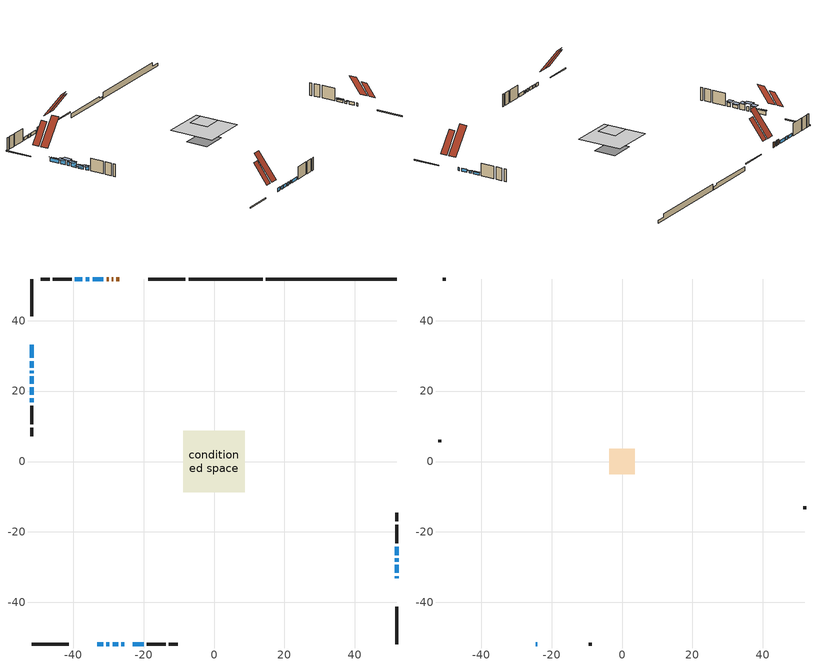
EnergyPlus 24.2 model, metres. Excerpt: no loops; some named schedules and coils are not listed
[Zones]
conditioned space
 floor adiabatic (AdiabaticFloorConstruction): -8.7,-8.7 -8.7,8.7 8.7,8.7 8.7,-8.7 z3.66
 floor foundation (Slab1 construction): -4.96,-4.31 -4.96,4.31 4.96,4.31 4.96,-4.31 z-1.14
 floor foundation (Slab1 construction 1): -3.48,-3.48 -3.48,3.48 3.48,3.48 3.48,-3.48 z-1.14
 wall outside (RimJoist1 construction): -8.1,51.82 -18.63,51.82 / -51.82,-51.82 -41.3,-51.82 / -51.82,51.82 -51.82,41.3 / 51.82,-51.82 51.82,-41.3 z1.22:1.52
 wall outside (AdiabaticWallConstruction 1): -26.84,51.82 -27.72,51.82 / -28.65,51.82 -29.01,51.82 / -29.94,51.82 -30.52,51.82 z1.22:3.25
 wall outside (AdiabaticWallConstruction): -51.82,33.08 -51.82,29.43 / -51.82,18.02 -51.82,16.8 z1.22:2.74; -33.08,-51.82 -31.5,-51.82 / -30.57,-51.82 -29.73,-51.82 / 51.82,-33.08 51.82,-32.56 / 51.82,-31.63 51.82,-29.37 / -28.8,-51.82 -27.21,-51.82 / -26.29,-51.82 -25.45,-51.82 / -31.44,51.82 -34.49,51.82 / -23.08,-51.82 -19.99,-51.82 / -35.42,51.82 -36.44,51.82 / -37.37,51.82 -39.5,51.82 z1.22:2.44; -51.82,28.5 -51.82,26.67 z1.22:3.25; -51.82,25.74 -51.82,25.08 z1.22:2.9; -51.82,24.15 -51.82,22.01 z1.22:3.42; -51.82,21.09 -51.82,18.95 z1.22:2.55; 51.82,-28.44 51.82,-27.53 z1.22:1.98; 51.82,-26.6 51.82,-24.16 z1.22:2.14
 wall outside (Wall1 construction): -40.43,51.82 -45.73,51.82 / -19.07,-51.82 -13.77,-51.82 / -51.82,15.88 -51.82,10.58 / 51.82,-23.23 51.82,-17.93 z1.22:6.1
 wall outside (Wall2 construction): -46.66,51.82 -49.18,51.82 / -12.84,-51.82 -10.32,-51.82 / -51.82,9.65 -51.82,7.13 / 51.82,-17 51.82,-14.49 z1.22:6.1
 wall foundation (FoundationWall1 construction): 14.74,51.82,-1.14 14.74,51.82,1.22 48.12,51.82,1.22 48.12,51.82,-0.11 51.82,51.82,-0.11 51.82,51.82,-1.14
 wall foundation (FoundationWall2 construction): -7.17,51.82,-1.14 -7.17,51.82,0.54 11.71,51.82,0.54 11.71,51.82,-0.05 13.81,51.82,-0.05 13.81,51.82,-1.14
 window (WindowConstruction): -51.82,33.08 -51.82,29.43 z1.22:2.74
 window (WindowConstruction 5): -33.08,-51.82 -31.5,-51.82 z1.22:2.44
 window (WindowConstruction 6): -30.57,-51.82 -29.73,-51.82 z1.22:2.44
 window (WindowConstruction 7): 51.82,-33.08 51.82,-32.56 z1.22:2.44
 window (WindowConstruction 8): -51.82,28.5 -51.82,26.67 z1.22:3.25
 window (WindowConstruction 15): -51.82,25.74 -51.82,25.08 z1.22:2.9
 window (WindowConstruction 9): 51.82,-31.63 51.82,-29.37 z1.22:2.44
 window (WindowConstruction 10): -28.8,-51.82 -27.21,-51.82 z1.22:2.44
 window (WindowConstruction 11): -26.29,-51.82 -25.45,-51.82 z1.22:2.44
 window (WindowConstruction 12): -51.82,24.15 -51.82,22.02 z1.22:3.42
 window (WindowConstruction 13): -51.82,21.09 -51.82,18.95 z1.22:2.55
 window (WindowConstruction 14): -31.44,51.82 -34.49,51.82 z1.22:2.44
 window (WindowConstruction 16): -23.08,-51.82 -20,-51.82 z1.22:2.44
 window (WindowConstruction 17): -35.42,51.82 -36.44,51.82 z1.22:2.44
 window (WindowConstruction 1): -51.82,18.02 -51.82,16.8 z1.22:2.74
 window (WindowConstruction 2): 51.82,-28.44 51.82,-27.53 z1.22:1.98
 window (WindowConstruction 3): 51.82,-26.6 51.82,-24.16 z1.22:2.13
 window (WindowConstruction 4): -37.37,51.82 -39.5,51.82 z1.22:2.44
 door (Door): -26.84,51.82 -27.72,51.82 z1.22:3.25
 door (Door 1): -28.65,51.82 -29.01,51.82 z1.22:3.25
 door (Door 2): -29.94,51.82 -30.51,51.82 z1.22:3.25
 ceiling adiabatic (AdiabaticFloorConstruction): 8.7,-8.7 8.7,8.7 -8.7,8.7 -8.7,-8.7 z3.66
 roof outside (Roof2 construction): -25.91,51.82,6.1 -25.91,44.48,15.9 -22.85,44.48,15.9 -22.85,51.82,6.1; -34.01,-51.82,6.1 -34.01,-44.48,15.9 -37.07,-44.48,15.9 -37.07,-51.82,6.1; -51.82,34.01,6.1 -44.48,34.01,15.9 -44.48,37.07,15.9 -51.82,37.07,6.1; 51.82,-34.01,6.1 44.48,-34.01,15.9 44.48,-37.07,15.9 51.82,-37.07,6.1
attic - vented
 floor to conditioned space (Floor1 construction Reversed): -3.66,-3.66 -3.66,3.66 3.66,3.66 3.66,-3.66 z6.1
 wall outside (AdiabaticWallConstruction): -24.52,-51.82 -24.01,-51.82 z1.22:2.44
 wall outside (Wall3 construction): -50.1,51.82 -50.9,51.82 / -9.39,-51.82 -8.6,-51.82 / -51.82,6.2 -51.82,5.41 / 51.82,-13.56 51.82,-12.77 z1.22:6.1
 window (WindowConstruction 18): -24.52,-51.82 -24.01,-51.82 z1.22:2.44
 roof outside (Roof1 construction): -21.92,51.82,6.1 -21.92,46.15,13.66 -19.56,46.15,13.66 -19.56,51.82,6.1; -38,-51.82,6.1 -38,-46.15,13.66 -40.37,-46.15,13.66 -40.37,-51.82,6.1; -51.82,38,6.1 -46.15,38,13.66 -46.15,40.37,13.66 -51.82,40.37,6.1; 51.82,-38,6.1 46.15,-38,13.66 46.15,-40.37,13.66 51.82,-40.37,6.1
shading: -51.82,29.13 -51.82,33.38 -52.12,33.38 -52.12,29.13 z3.04; -51.82,26.37 -51.82,28.8 -53.65,28.8 -53.65,26.37 z3.55; -51.82,23.86 -51.82,26.96 -53.65,26.96 -53.65,23.86 z4.12; -51.82,21.87 -51.82,24.3 -53.65,24.3 -53.65,21.87 z3.57; -51.82,18.8 -51.82,21.24 -53.65,21.24 -53.65,18.8 z2.7; -51.82,16.51 -51.82,18.32 -53.65,18.32 -53.65,16.51 z3.04; 51.82,-27.23 51.82,-28.74 52.12,-28.74 52.12,-27.23 z2.28; 51.82,-23.86 51.82,-26.9 52.12,-26.9 52.12,-23.86 z2.43
[Building]
Building 1: Terrain=Suburbs
[Site:Location]
Montreal Mirabel Intl AP_QC: Latitude {deg}=45.68; Longitude {deg}=-74.03; Time Zone {hr}=-5; Elevation {m}=82; Keep Site Location Information=Yes
[Site:GroundTemperature:Shallow]
0.642858, -1.75623, -1.94836, -0.80987, 3.76054, 8.30966, 12.2535, 14.7518, 14.9641, 12.9321, 9.08883, 4.67926
[Site:WaterMainsTemperature]
Calculation Method=Schedule; Temperature Schedule=mains temperature schedule
[Material] Roughness=Rough; Thermal Absorptance=0.9
Name | Thickness {m} | Conductivity {W/m-K} | Density {kg/m3} | Specific Heat {J/kg-K} | Solar Absorptance | Visible Absorptance
asphalt or fiberglass shingles | 0.00635 | 0.162714 | 1121.4 | 1465.45 | 0.84 | 0.84
ceiling loosefill ins | 0.169333 | 0.0480833 | 16.02 | 1046.75 | 0.7 | 0.7
ceiling stud and cavity | 0.1397 | 0.160927 | 65.682 | 1177.47 | 0.7 | 0.7
concrete 4.0 in. | 0.1016 | 1.803125 | 2242.8 | 837.4 | 0.7 | 0.7
concrete 8.0 in. | 0.2032 | 1.803125 | 2242.8 | 837.4 | 0.7 | 0.7
door material | 0.04445 | 0.053851 | 512.64 | 1214.23 | 0.7 | 0.7
exterior vertical ins; exterior vertical ins 1 | 0.0636756 | 0.029427 | 32.04 | 1214.23 | 0.7 | 0.7
floor covering | 0.0127 | 0.0433444 | 54.468 | 1339.84 | 0.6 | 0.6
floor rigid ins; wall rigid ins 1 | 0.512978 | 0.029427 | 32.04 | 1214.23 | 0.7 | 0.7
floor stud and cavity | 0.1397 | 1.75129 | 37.0049 | 1207.88 | 0.7 | 0.7
furniture material conditioned space 1 | 0.1524 | 0.115458 | 640.8 | 1214.23 | 0.6 | 0.6
gypsum board | 0.0127 | 0.160291 | 801 | 837.4 | 0.6 | 0.6
gypsum board 1 | 0.0127 | 0.160291 | 801 | 837.4 | 0.7 | 0.7
osb sheathing 0.5 in. | 0.0127 | 0.115458 | 512.64 | 1214.23 | 0.7 | 0.7
osb sheathing 0.75 in. | 0.01905 | 0.115458 | 512.64 | 1214.23 | 0.7 | 0.7
osb sheathing 2.0 in. | 0.0508 | 0.115458 | 512.64 | 1214.23 | 0.7 | 0.7
rim joist rigid ins; wall rigid ins | 0.051816 | 0.029427 | 32.04 | 1214.23 | 0.7 | 0.7
rim joist stud and cavity | 0.0508 | 0.0352871 | 125.044 | 1163.47 | 0.6 | 0.6
roof rigid ins | 0.103632 | 0.029427 | 32.04 | 1214.23 | 0.7 | 0.7
roof stud and cavity | 0.2032 | 0.206385 | 78.34581 | 1123.46 | 0.7 | 0.7
wall stud and cavity | 0.1397 | 0.167736 | 139.0536 | 1170.24 | 0.7 | 0.7
wall stud and cavity 1 | 0.1397 | 0.178291 | 139.0536 | 1170.24 | 0.7 | 0.7
wall stud and cavity 2 | 0.0889 | 6.1454 | 50.32683 | 1063.81 | 0.6 | 0.6
wall stud and cavity 3 | 0.0889 | 0.380278 | 52.3479 | 1209.89 | 0.7 | 0.7
wall stud and cavity 4 | 0.0889 | 0.391764 | 83.0341 | 1211.67 | 0.7 | 0.7
wood siding | 0.0254 | 0.102417 | 544.68 | 1172.36 | 0 | 0
wood siding 1 | 0.00254 | 0.102417 | 544.68 | 1172.36 | 0 | 0
wood siding 2; wood siding 3; wood siding 4 | 0.0254 | 0.102417 | 544.68 | 1172.36 | 0.7 | 0.7
[WindowMaterial:SimpleGlazingSystem]
Name | U-Factor {W/m2-K} | Solar Heat Gain Coefficient
WindowMaterial | 3.1916 | 0.62
WindowMaterial 1 | 3.30232 | 0.54
WindowMaterial 10 | 3.03319 | 0.61
WindowMaterial 11 | 3.080315 | 0.64
WindowMaterial 12 | 3.18876 | 0.62
WindowMaterial 13 | 3.032052 | 0.47
WindowMaterial 14 | 3.03035 | 0.48
WindowMaterial 2 | 3.24668 | 0.58
WindowMaterial 3 | 3.22681 | 0.59
WindowMaterial 4 | 3.2552 | 0.57
WindowMaterial 5 | 3.15924 | 0.54
WindowMaterial 6 | 3.09792 | 0.59
WindowMaterial 7 | 3.19047 | 0.62
WindowMaterial 8 | 3.04227 | 0.71
WindowMaterial 9 | 3.06101 | 0.69
[Construction]
AdiabaticFloorConstruction: floor stud and cavity, floor rigid ins, osb sheathing 0.75 in., floor covering
AdiabaticWallConstruction: wood siding 3, wall rigid ins 1, wall stud and cavity 3, gypsum board
AdiabaticWallConstruction 1: wood siding 4, wall rigid ins 1, wall stud and cavity 3, gypsum board
Door; Door 1; Door 2: door material
Floor1 construction Reversed: gypsum board, ceiling stud and cavity, ceiling loosefill ins
FoundationWall1 construction; FoundationWall2 construction: concrete 8.0 in., gypsum board 1
furniture construction conditioned space 1: furniture material conditioned space 1
PartitionWallConstruction: gypsum board, wall stud and cavity 4, gypsum board
RimJoist1 construction: wood siding 2, rim joist rigid ins, osb sheathing 2.0 in., rim joist stud and cavity
Roof1 construction: asphalt or fiberglass shingles
Roof2 construction: asphalt or fiberglass shingles, roof rigid ins, osb sheathing 0.75 in., roof stud and cavity, gypsum board
Slab1 construction; Slab1 construction 1: concrete 4.0 in.
Wall1 construction: wood siding, wall rigid ins, osb sheathing 0.5 in., wall stud and cavity, gypsum board
Wall2 construction: wood siding, wall rigid ins, osb sheathing 0.5 in., wall stud and cavity 1, gypsum board
Wall3 construction: wood siding 1, wall stud and cavity 2
WindowConstruction; WindowConstruction 1; WindowConstruction 10; WindowConstruction 5: WindowMaterial
WindowConstruction 11; WindowConstruction 6: WindowMaterial 4
WindowConstruction 12: WindowMaterial 8
WindowConstruction 13: WindowMaterial 9
WindowConstruction 14: WindowMaterial 10
WindowConstruction 15: WindowMaterial 11
WindowConstruction 16: WindowMaterial 12
WindowConstruction 17: WindowMaterial 13
WindowConstruction 18: WindowMaterial 14
WindowConstruction 2: WindowMaterial 1
WindowConstruction 3: WindowMaterial 2
WindowConstruction 4: WindowMaterial 3
WindowConstruction 7: WindowMaterial 5
WindowConstruction 8: WindowMaterial 6
WindowConstruction 9: WindowMaterial 7
[Zone] Multiplier=1; Part of Total Floor Area=Yes
Name | Volume {m3}
attic - vented | 52.2929
conditioned space | 1091.4
[Space]
Name | Zone | Volume {m3}
attic - vented 1 | attic - vented | 52.2929
conditioned space 1 | conditioned space | 1091.4
[ZoneInfiltration:EffectiveLeakageArea]
infil attic - vented 1: Zone or Space=attic - vented 1; Schedule=Always On Discrete; Effective Air Leakage Area {cm2}=2472.92; Stack Coefficient=0.000864926; Wind Coefficient=1.98705e-05
[ZoneMixing]
whole house fan mix: Zone or Space=attic - vented; Schedule=Always On Continuous; Design Flow Rate Calculation Method=Flow/Zone; Design Flow Rate {m3/s}=0; Source Zone or Space=conditioned space
[SurfaceProperty:ExposedFoundationPerimeter] Exposed Perimeter Calculation Method=TotalExposedPerimeter
Name | Total Exposed Perimeter {m}
Slab1 | 37.088
Slab1 1 | 20.976
[InternalMass] Zone or ZoneList=conditioned space; Space or SpaceList=conditioned space 1
Name | Construction | Surface Area {m2}
furniture mass conditioned space 1 | furniture construction conditioned space 1 | 174.64
partition wall mass | PartitionWallConstruction | 436.6
[Lights]
interior lighting: Zone or ZoneList or Space or SpaceList=conditioned space 1; Schedule=interior lighting schedule; Design Level Calculation Method=LightingLevel; Lighting Level {W}=343.2; Return Air Fraction=0; Fraction Radiant=0.6; Fraction Visible=0.2; Fraction Replaceable=1
[People]
occupants: Zone or ZoneList or Space or SpaceList=conditioned space 1; Number of People Schedule=occupants schedule; Number of People Calculation Method=People; Number of People=3; Fraction Radiant=0.314171; Sensible Heat Fraction=0.56303; Activity Level Schedule=occupants activity schedule; Carbon Dioxide Generation Rate {m3/s-W}=0; Enable ASHRAE 55 Comfort Warnings=No; Mean Radiant Temperature Calculation Type=EnclosureAveraged
[ElectricEquipment] Zone or ZoneList or Space or SpaceList=conditioned space 1; Design Level Calculation Method=EquipmentLevel
Name | Schedule | Design Level {W} | Fraction Latent | Fraction Radiant | Fraction Lost
clothes dryer | clothes dryer schedule | 140.772 | 0.015 | 0.081 | 0.85
clothes washer | clothes washer schedule | 32.1985 | 0.03 | 0.162 | 0.7
cooking range | cooking range schedule | 215.147 | 0.08 | 0.432 | 0.2
dishwasher | dishwasher schedule | 66.8632 | 0.3 | 0.18 | 0.4
fridge | fridge schedule | 72.9452 | 0 | 0.6 | 0
mech vent house fan | mech vent house fan schedule | 230 | 0 | 0 | 1
mech vent house fan cfis | mech vent house fan cfis schedule | 0 | 0 | 0 | 0
misc plug loads | misc plug loads schedule | 494.7 | 0.045 | 0.513 | 0.1
whole house fan | Always On Discrete | 0 | 0 | 0 | 1
[OtherEquipment] Zone or ZoneList or Space or SpaceList=conditioned space 1; Design Level Calculation Method=EquipmentLevel
Name | Fuel Type | Schedule | Design Level {W} | Fraction Latent | Fraction Radiant | Fraction Lost
clothes dryer 1 | Electricity | clothes dryer schedule | 0 | 0.015 | 0.081 | 0.85
cooking range 1 | Electricity | cooking range schedule | 0 | 0.08 | 0.432 | 0.2
general water use latent | None | general water use schedule | 62.594 | 1 | 0 | 0
general water use sensible | None | general water use schedule | -61.6891 | 0 | 0.6 | 0
mech vent house fan latent load | None | Always On Discrete | 0 | 1 | 0 | 0
mech vent house fan sensible load | None | Always On Discrete | 0 | 0 | 0 | 0
water heater energy adjustment1 | Electricity | Always On Discrete | 0.01 | 0 | 0 | 1
[ZoneInfiltration:DesignFlowRate] Zone or ZoneList or Space or SpaceList=conditioned space 1; Schedule=Always On Discrete; Design Flow Rate Calculation Method=Flow/Zone; Design Flow Rate {m3/s}=0
infil flow; natural vent flow; whole house fan flow
[ZoneControl:Thermostat]
conditioned space Thermostat: Zone or ZoneList=conditioned space; Control Type Schedule=conditioned space Thermostat Schedule; Control 1=conditioned space temperature setpoint; Temperature Difference Between Cutout And Setpoint {deltaC}=0
[ThermostatSetpoint:DualSetpoint]
conditioned space temperature setpoint: Heating Setpoint Temperature Schedule=heating setpoint; Cooling Setpoint Temperature Schedule=cooling setpoint
[AirLoopHVAC:UnitarySystem] Control Type=Load; Controlling Zone or Thermostat Location=conditioned space; Dehumidification Control Type=None; Availability Schedule=Always On Discrete; Fan Placement=BlowThrough; DX Heating Coil Sizing Ratio=1; Use DOAS DX Cooling Coil=No; Minimum Supply Air Temperature {C}=2; Latent Load Control=SensibleOnlyLoadControl; Cooling Supply Air Flow Rate Method=None; Heating Supply Air Flow Rate Method=SupplyAirFlowRate; Heating Supply Air Flow Rate {m3/s}=0.00141584; No Load Supply Air Flow Rate Method=SupplyAirFlowRate; No Load Supply Air Flow Rate {m3/s}=0; No Load Supply Air Flow Rate Control Set To Low Speed=Yes; Maximum Supply Air Temperature {C}=48.8889; Maximum Outdoor Dry-Bulb Temperature for Supplemental Heater Operation {C}=21; Ancillary On-Cycle Electric Power {W}=0; Ancillary Off-Cycle Electric Power {W}=0
Name | Supply Fan | Supply Air Fan Operating Mode Schedule | Heating Coil
unit heater unitary system | unit heater supply fan | unit heater auto fan schedule | unit heater htg coil
unit heater unitary system 1 | unit heater supply fan 1 | unit heater auto fan schedule 1 | unit heater htg coil 1
[Zone equipment]
conditioned space: electric baseboard, unit heater unitary system, unit heater unitary system 1
[Foundation:Kiva] Initial Indoor Air Temperature {C}=21; Wall Depth Below Slab {m}=0.2032; Custom Block X Position 1 {m}=0.2159; Custom Block Z Position 1 {m}=0
Name | Wall Height Above Grade {m} | Custom Block Material Name 1 | Custom Block Depth 1 {m}
Foundation Kiva 1 | 1.21999 | exterior vertical ins | 2.36001
Foundation Kiva 2 | 0.539984 | exterior vertical ins 1 | 1.68
[Foundation:Kiva:Settings]
Soil Conductivity {W/m-K}=0.849921; Soil Density {kg/m3}=1842.3; Soil Specific Heat {J/kg-K}=418.7; Ground Solar Absorptivity=0.9; Ground Thermal Absorptivity=0.9; Ground Surface Roughness {m}=0.03; Far-Field Width {m}=40; Deep-Ground Boundary Condition=ZeroFlux; Deep-Ground Depth {m}=40; Minimum Cell Dimension {m}=0.2; Maximum Cell Growth Coefficient=3; Simulation Timestep=Timestep
[Exterior:Lights]
exterior lighting: Schedule=exterior lighting schedule; Design Level {W}=75.6
[EnergyManagementSystem:Sensor] Output:Variable or Output:Meter Index Key=conditioned space
Name | Output:Variable or Output:Meter
conditioned_space_clg_unmet_s | Zone Cooling Setpoint Not Met Time
conditioned_space_htg_unmet_s | Zone Heating Setpoint Not Met Time
fridge_tin_s; tin_s; tin_s_1 | Zone Mean Air Temperature
tout_s | Zone Outdoor Air Drybulb Temperature
win_s | Zone Air Humidity Ratio
[Schedule:Constant]
Name | Hourly Value
Always On Continuous; mech vent house fan schedule; mech vent house fan cfis schedule; Always On Discrete | 1
occupants activity schedule | 117.228
fridge schedule; unit heater auto fan schedule; unit heater auto fan schedule 1 | 0
[Schedule:Week:Daily]
interior lighting schedule Week Rule - Jan1-Jan27: interior lighting schedule day, interior lighting schedule day, interior lighting schedule day, interior lighting schedule day, interior lighting schedule day, interior lighting schedule day, interior lighting schedule day, interior lighting schedule default day, interior lighting schedule default day, interior lighting schedule default day, interior lighting schedule default day, interior lighting schedule default day
interior lighting schedule Week Rule - Jan28-Feb3: interior lighting schedule day, interior lighting schedule day, interior lighting schedule day, interior lighting schedule day, interior lighting schedule day 1, interior lighting schedule day 1, interior lighting schedule day 1, interior lighting schedule default day, interior lighting schedule default day, interior lighting schedule default day, interior lighting schedule default day, interior lighting schedule default day
interior lighting schedule Week Rule - Feb4-Feb24: interior lighting schedule day 1, interior lighting schedule day 1, interior lighting schedule day 1, interior lighting schedule day 1, interior lighting schedule day 1, interior lighting schedule day 1, interior lighting schedule day 1, interior lighting schedule default day, interior lighting schedule default day, interior lighting schedule default day, interior lighting schedule default day, interior lighting schedule default day
interior lighting schedule Week Rule - Feb25-Mar3: interior lighting schedule day 1, interior lighting schedule day 1, interior lighting schedule day 1, interior lighting schedule day 1, interior lighting schedule day 2, interior lighting schedule day 2, interior lighting schedule day 2, interior lighting schedule default day, interior lighting schedule default day, interior lighting schedule default day, interior lighting schedule default day, interior lighting schedule default day
interior lighting schedule Week Rule - Mar4-Mar31: interior lighting schedule day 2, interior lighting schedule day 2, interior lighting schedule day 2, interior lighting schedule day 2, interior lighting schedule day 2, interior lighting schedule day 2, interior lighting schedule day 2, interior lighting schedule default day, interior lighting schedule default day, interior lighting schedule default day, interior lighting schedule default day, interior lighting schedule default day
interior lighting schedule Week Rule - Apr1-Apr28: interior lighting schedule day 3, interior lighting schedule day 3, interior lighting schedule day 3, interior lighting schedule day 3, interior lighting schedule day 3, interior lighting schedule day 3, interior lighting schedule day 3, interior lighting schedule default day, interior lighting schedule default day, interior lighting schedule default day, interior lighting schedule default day, interior lighting schedule default day
interior lighting schedule Week Rule - Apr29-May5: interior lighting schedule day 3, interior lighting schedule day 3, interior lighting schedule day 4, interior lighting schedule day 4, interior lighting schedule day 4, interior lighting schedule day 4, interior lighting schedule day 4, interior lighting schedule default day, interior lighting schedule default day, interior lighting schedule default day, interior lighting schedule default day, interior lighting schedule default day
interior lighting schedule Week Rule - May6-May26: interior lighting schedule day 4, interior lighting schedule day 4, interior lighting schedule day 4, interior lighting schedule day 4, interior lighting schedule day 4, interior lighting schedule day 4, interior lighting schedule day 4, interior lighting schedule default day, interior lighting schedule default day, interior lighting schedule default day, interior lighting schedule default day, interior lighting schedule default day
interior lighting schedule Week Rule - May27-Jun2: interior lighting schedule day 4, interior lighting schedule day 4, interior lighting schedule day 4, interior lighting schedule day 4, interior lighting schedule day 4, interior lighting schedule day 5, interior lighting schedule day 5, interior lighting schedule default day, interior lighting schedule default day, interior lighting schedule default day, interior lighting schedule default day, interior lighting schedule default day
interior lighting schedule Week Rule - Jun3-Jun30: interior lighting schedule day 5, interior lighting schedule day 5, interior lighting schedule day 5, interior lighting schedule day 5, interior lighting schedule day 5, interior lighting schedule day 5, interior lighting schedule day 5, interior lighting schedule default day, interior lighting schedule default day, interior lighting schedule default day, interior lighting schedule default day, interior lighting schedule default day
interior lighting schedule Week Rule - Jul1-Jul28: interior lighting schedule day 6, interior lighting schedule day 6, interior lighting schedule day 6, interior lighting schedule day 6, interior lighting schedule day 6, interior lighting schedule day 6, interior lighting schedule day 6, interior lighting schedule default day, interior lighting schedule default day, interior lighting schedule default day, interior lighting schedule default day, interior lighting schedule default day
interior lighting schedule Week Rule - Jul29-Aug4: interior lighting schedule day 6, interior lighting schedule day 6, interior lighting schedule day 6, interior lighting schedule day 7, interior lighting schedule day 7, interior lighting schedule day 7, interior lighting schedule day 7, interior lighting schedule default day, interior lighting schedule default day, interior lighting schedule default day, interior lighting schedule default day, interior lighting schedule default day
interior lighting schedule Week Rule - Aug5-Aug25: interior lighting schedule day 7, interior lighting schedule day 7, interior lighting schedule day 7, interior lighting schedule day 7, interior lighting schedule day 7, interior lighting schedule day 7, interior lighting schedule day 7, interior lighting schedule default day, interior lighting schedule default day, interior lighting schedule default day, interior lighting schedule default day, interior lighting schedule default day
interior lighting schedule Week Rule - Aug26-Sep1: interior lighting schedule day 7, interior lighting schedule day 7, interior lighting schedule day 7, interior lighting schedule day 7, interior lighting schedule day 7, interior lighting schedule day 7, interior lighting schedule day 8, interior lighting schedule default day, interior lighting schedule default day, interior lighting schedule default day, interior lighting schedule default day, interior lighting schedule default day
interior lighting schedule Week Rule - Sep2-Sep29: interior lighting schedule day 8, interior lighting schedule day 8, interior lighting schedule day 8, interior lighting schedule day 8, interior lighting schedule day 8, interior lighting schedule day 8, interior lighting schedule day 8, interior lighting schedule default day, interior lighting schedule default day, interior lighting schedule default day, interior lighting schedule default day, interior lighting schedule default day
interior lighting schedule Week Rule - Sep30-Oct6: interior lighting schedule day 8, interior lighting schedule day 9, interior lighting schedule day 9, interior lighting schedule day 9, interior lighting schedule day 9, interior lighting schedule day 9, interior lighting schedule day 9, interior lighting schedule default day, interior lighting schedule default day, interior lighting schedule default day, interior lighting schedule default day, interior lighting schedule default day
interior lighting schedule Week Rule - Oct7-Oct27: interior lighting schedule day 9, interior lighting schedule day 9, interior lighting schedule day 9, interior lighting schedule day 9, interior lighting schedule day 9, interior lighting schedule day 9, interior lighting schedule day 9, interior lighting schedule default day, interior lighting schedule default day, interior lighting schedule default day, interior lighting schedule default day, interior lighting schedule default day
interior lighting schedule Week Rule - Oct28-Nov3: interior lighting schedule day 9, interior lighting schedule day 9, interior lighting schedule day 9, interior lighting schedule day 9, interior lighting schedule day 10, interior lighting schedule day 10, interior lighting schedule day 10, interior lighting schedule default day, interior lighting schedule default day, interior lighting schedule default day, interior lighting schedule default day, interior lighting schedule default day
interior lighting schedule Week Rule - Nov4-Nov24: interior lighting schedule day 10, interior lighting schedule day 10, interior lighting schedule day 10, interior lighting schedule day 10, interior lighting schedule day 10, interior lighting schedule day 10, interior lighting schedule day 10, interior lighting schedule default day, interior lighting schedule default day, interior lighting schedule default day, interior lighting schedule default day, interior lighting schedule default day
interior lighting schedule Week Rule - Nov25-Dec1: interior lighting schedule day 10, interior lighting schedule day 10, interior lighting schedule day 10, interior lighting schedule day 10, interior lighting schedule day 10, interior lighting schedule day 10, interior lighting schedule day 11, interior lighting schedule default day, interior lighting schedule default day, interior lighting schedule default day, interior lighting schedule default day, interior lighting schedule default day
interior lighting schedule Week Rule - Dec2-Dec31: interior lighting schedule day 11, interior lighting schedule day 11, interior lighting schedule day 11, interior lighting schedule day 11, interior lighting schedule day 11, interior lighting schedule day 11, interior lighting schedule day 11, interior lighting schedule default day, interior lighting schedule default day, interior lighting schedule default day, interior lighting schedule default day, interior lighting schedule default day
occupants schedule Week Rule - Jan1-Dec31: occupants schedule day, occupants schedule day, occupants schedule day, occupants schedule day, occupants schedule day, occupants schedule day, occupants schedule day, occupants schedule default day, occupants schedule default day, occupants schedule default day, occupants schedule default day, occupants schedule default day
clothes dryer schedule Week Rule - Jan1-Dec31: clothes dryer schedule day, clothes dryer schedule day, clothes dryer schedule day, clothes dryer schedule day, clothes dryer schedule day, clothes dryer schedule day, clothes dryer schedule day, clothes dryer schedule default day, clothes dryer schedule default day, clothes dryer schedule default day, clothes dryer schedule default day, clothes dryer schedule default day
clothes washer schedule Week Rule - Jan1-Dec31: clothes washer schedule day, clothes washer schedule day, clothes washer schedule day, clothes washer schedule day, clothes washer schedule day, clothes washer schedule day, clothes washer schedule day, clothes washer schedule default day, clothes washer schedule default day, clothes washer schedule default day, clothes washer schedule default day, clothes washer schedule default day
cooking range schedule Week Rule - Jan1-Dec31: cooking range schedule day, cooking range schedule day, cooking range schedule day, cooking range schedule day, cooking range schedule day, cooking range schedule day, cooking range schedule day, cooking range schedule default day, cooking range schedule default day, cooking range schedule default day, cooking range schedule default day, cooking range schedule default day
dishwasher schedule Week Rule - Jan1-Dec31: dishwasher schedule day, dishwasher schedule day, dishwasher schedule day, dishwasher schedule day, dishwasher schedule day, dishwasher schedule day, dishwasher schedule day, dishwasher schedule default day, dishwasher schedule default day, dishwasher schedule default day, dishwasher schedule default day, dishwasher schedule default day
misc plug loads schedule Week Rule - Jan1-Dec31: misc plug loads schedule day, misc plug loads schedule day, misc plug loads schedule day, misc plug loads schedule day, misc plug loads schedule day, misc plug loads schedule day, misc plug loads schedule day, misc plug loads schedule default day, misc plug loads schedule default day, misc plug loads schedule default day, misc plug loads schedule default day, misc plug loads schedule default day
general water use schedule Week Rule - Jan1-Dec31: general water use schedule day, general water use schedule day, general water use schedule day, general water use schedule day, general water use schedule day, general water use schedule day, general water use schedule day, general water use schedule default day, general water use schedule default day, general water use schedule default day, general water use schedule default day, general water use schedule default day
exterior lighting schedule Week Rule - Jan1-Jan27: exterior lighting schedule day, exterior lighting schedule day, exterior lighting schedule day, exterior lighting schedule day, exterior lighting schedule day, exterior lighting schedule day, exterior lighting schedule day, exterior lighting schedule default day, exterior lighting schedule default day, exterior lighting schedule default day, exterior lighting schedule default day, exterior lighting schedule default day
exterior lighting schedule Week Rule - Jan28-Feb3: exterior lighting schedule day, exterior lighting schedule day, exterior lighting schedule day, exterior lighting schedule day, exterior lighting schedule day 1, exterior lighting schedule day 1, exterior lighting schedule day 1, exterior lighting schedule default day, exterior lighting schedule default day, exterior lighting schedule default day, exterior lighting schedule default day, exterior lighting schedule default day
exterior lighting schedule Week Rule - Feb4-Feb24: exterior lighting schedule day 1, exterior lighting schedule day 1, exterior lighting schedule day 1, exterior lighting schedule day 1, exterior lighting schedule day 1, exterior lighting schedule day 1, exterior lighting schedule day 1, exterior lighting schedule default day, exterior lighting schedule default day, exterior lighting schedule default day, exterior lighting schedule default day, exterior lighting schedule default day
exterior lighting schedule Week Rule - Feb25-Mar3: exterior lighting schedule day 1, exterior lighting schedule day 1, exterior lighting schedule day 1, exterior lighting schedule day 1, exterior lighting schedule day 2, exterior lighting schedule day 2, exterior lighting schedule day 2, exterior lighting schedule default day, exterior lighting schedule default day, exterior lighting schedule default day, exterior lighting schedule default day, exterior lighting schedule default day
exterior lighting schedule Week Rule - Mar4-Mar31: exterior lighting schedule day 2, exterior lighting schedule day 2, exterior lighting schedule day 2, exterior lighting schedule day 2, exterior lighting schedule day 2, exterior lighting schedule day 2, exterior lighting schedule day 2, exterior lighting schedule default day, exterior lighting schedule default day, exterior lighting schedule default day, exterior lighting schedule default day, exterior lighting schedule default day
exterior lighting schedule Week Rule - Apr1-Apr28: exterior lighting schedule day 3, exterior lighting schedule day 3, exterior lighting schedule day 3, exterior lighting schedule day 3, exterior lighting schedule day 3, exterior lighting schedule day 3, exterior lighting schedule day 3, exterior lighting schedule default day, exterior lighting schedule default day, exterior lighting schedule default day, exterior lighting schedule default day, exterior lighting schedule default day
exterior lighting schedule Week Rule - Apr29-May5: exterior lighting schedule day 3, exterior lighting schedule day 3, exterior lighting schedule day 4, exterior lighting schedule day 4, exterior lighting schedule day 4, exterior lighting schedule day 4, exterior lighting schedule day 4, exterior lighting schedule default day, exterior lighting schedule default day, exterior lighting schedule default day, exterior lighting schedule default day, exterior lighting schedule default day
exterior lighting schedule Week Rule - May6-May26: exterior lighting schedule day 4, exterior lighting schedule day 4, exterior lighting schedule day 4, exterior lighting schedule day 4, exterior lighting schedule day 4, exterior lighting schedule day 4, exterior lighting schedule day 4, exterior lighting schedule default day, exterior lighting schedule default day, exterior lighting schedule default day, exterior lighting schedule default day, exterior lighting schedule default day
[Schedule:Year]
interior lighting schedule: interior lighting schedule Week Rule - Jan1-Jan27, 1, 1, 1, 27, interior lighting schedule Week Rule - Jan28-Feb3, 1, 28, 2, 3, interior lighting schedule Week Rule - Feb4-Feb24, 2, 4, 2, 24, interior lighting schedule Week Rule - Feb25-Mar3, 2, 25, 3, 3, interior lighting schedule Week Rule - Mar4-Mar31, 3, 4, 3, 31, interior lighting schedule Week Rule - Apr1-Apr28, 4, 1, 4, 28, interior lighting schedule Week Rule - Apr29-May5, 4, 29, 5, 5, interior lighting schedule Week Rule - May6-May26, 5, 6, 5, 26, interior lighting schedule Week Rule - May27-Jun2, 5, 27, 6, 2, interior lighting schedule Week Rule - Jun3-Jun30, 6, 3, 6, 30, interior lighting schedule Week Rule - Jul1-Jul28, 7, 1, 7, 28, interior lighting schedule Week Rule - Jul29-Aug4, 7, 29, 8, 4, interior lighting schedule Week Rule - Aug5-Aug25, 8, 5, 8, 25, interior lighting schedule Week Rule - Aug26-Sep1, 8, 26, 9, 1, interior lighting schedule Week Rule - Sep2-Sep29, 9, 2, 9, 29, interior lighting schedule Week Rule - Sep30-Oct6, 9, 30, 10, 6, interior lighting schedule Week Rule - Oct7-Oct27, 10, 7, 10, 27, interior lighting schedule Week Rule - Oct28-Nov3, 10, 28, 11, 3, interior lighting schedule Week Rule - Nov4-Nov24, 11, 4, 11, 24, interior lighting schedule Week Rule - Nov25-Dec1, 11, 25, 12, 1, interior lighting schedule Week Rule - Dec2-Dec31, 12, 2, 12, 31
occupants schedule: occupants schedule Week Rule - Jan1-Dec31, 1, 1, 12, 31
clothes dryer schedule: clothes dryer schedule Week Rule - Jan1-Dec31, 1, 1, 12, 31
clothes washer schedule: clothes washer schedule Week Rule - Jan1-Dec31, 1, 1, 12, 31
cooking range schedule: cooking range schedule Week Rule - Jan1-Dec31, 1, 1, 12, 31
dishwasher schedule: dishwasher schedule Week Rule - Jan1-Dec31, 1, 1, 12, 31
misc plug loads schedule: misc plug loads schedule Week Rule - Jan1-Dec31, 1, 1, 12, 31
general water use schedule: general water use schedule Week Rule - Jan1-Dec31, 1, 1, 12, 31
exterior lighting schedule: exterior lighting schedule Week Rule - Jan1-Jan27, 1, 1, 1, 27, exterior lighting schedule Week Rule - Jan28-Feb3, 1, 28, 2, 3, exterior lighting schedule Week Rule - Feb4-Feb24, 2, 4, 2, 24, exterior lighting schedule Week Rule - Feb25-Mar3, 2, 25, 3, 3, exterior lighting schedule Week Rule - Mar4-Mar31, 3, 4, 3, 31, exterior lighting schedule Week Rule - Apr1-Apr28, 4, 1, 4, 28, exterior lighting schedule Week Rule - Apr29-May5, 4, 29, 5, 5, exterior lighting schedule Week Rule - May6-May26, 5, 6, 5, 26, exterior lighting schedule Week Rule - May27-Jun2, 5, 27, 6, 2, exterior lighting schedule Week Rule - Jun3-Jun30, 6, 3, 6, 30, exterior lighting schedule Week Rule - Jul1-Jul28, 7, 1, 7, 28, exterior lighting schedule Week Rule - Jul29-Aug4, 7, 29, 8, 4, exterior lighting schedule Week Rule - Aug5-Aug25, 8, 5, 8, 25, exterior lighting schedule Week Rule - Aug26-Sep1, 8, 26, 9, 1, exterior lighting schedule Week Rule - Sep2-Sep29, 9, 2, 9, 29, exterior lighting schedule Week Rule - Sep30-Oct6, 9, 30, 10, 6, exterior lighting schedule Week Rule - Oct7-Oct27, 10, 7, 10, 27, exterior lighting schedule Week Rule - Oct28-Nov3, 10, 28, 11, 3, exterior lighting schedule Week Rule - Nov4-Nov24, 11, 4, 11, 24, exterior lighting schedule Week Rule - Nov25-Dec1, 11, 25, 12, 1, exterior lighting schedule Week Rule - Dec2-Dec31, 12, 2, 12, 31
[Schedule:Compact]
conditioned space Thermostat Schedule: Through: 12/31, For: AllDays, Until: 24:00, 4
mains temperature schedule: Through: 01/01, For: AllDays, Until: 24:00, 5.61444, Through: 01/02, For: AllDays, Until: 24:00, 5.535, Through: 01/03, For: AllDays, Until: 24:00, 5.45667, Through: 01/04, For: AllDays, Until: 24:00, 5.37944, Through: 01/05, For: AllDays, Until: 24:00, 5.30333, Through: 01/06, For: AllDays, Until: 24:00, 5.22889, Through: 01/07, For: AllDays, Until: 24:00, 5.15611, Through: 01/08, For: AllDays, Until: 24:00, 5.08389, Through: 01/09, For: AllDays, Until: 24:00, 5.01333, Through: 01/10, For: AllDays, Until: 24:00, 4.94444, Through: 01/11, For: AllDays, Until: 24:00, 4.87667, Through: 01/12, For: AllDays, Until: 24:00, 4.81056, Through: 01/13, For: AllDays, Until: 24:00, 4.74556, Through: 01/14, For: AllDays, Until: 24:00, 4.68222, Through: 01/15, For: AllDays, Until: 24:00, 4.62056, Through: 01/16, For: AllDays, Until: 24:00, 4.56, Through: 01/17, For: AllDays, Until: 24:00, 4.50111, Through: 01/18, For: AllDays, Until: 24:00, 4.44389, Through: 01/19, For: AllDays, Until: 24:00, 4.38778, Through: 01/20, For: AllDays, Until: 24:00, 4.33389, Through: 01/21, For: AllDays, Until: 24:00, 4.28111, Through: 01/22, For: AllDays, Until: 24:00, 4.23, Through: 01/23, For: AllDays, Until: 24:00, 4.18056, Through: 01/24, For: AllDays, Until: 24:00, 4.13278, Through: 01/25, For: AllDays, Until: 24:00, 4.08667, Through: 01/26, For: AllDays, Until: 24:00, 4.04222, Through: 01/27, For: AllDays, Until: 24:00, 3.99944, Through: 01/28, For: AllDays, Until: 24:00, 3.95833, Through: 01/29, For: AllDays, Until: 24:00, 3.91889, Through: 01/30, For: AllDays, Until: 24:00, 3.88111, Through: 01/31, For: AllDays, Until: 24:00, 3.845, Through: 02/01, For: AllDays, Until: 24:00, 3.81056, Through: 02/02, For: AllDays, Until: 24:00, 3.77778, Through: 02/03, For: AllDays, Until: 24:00, 3.74722, Through: 02/04, For: AllDays, Until: 24:00, 3.71833, Through: 02/05, For: AllDays, Until: 24:00, 3.69056, Through: 02/06, For: AllDays, Until: 24:00, 3.66556, Through: 02/07, For: AllDays, Until: 24:00, 3.64167, Through: 02/08, For: AllDays, Until: 24:00, 3.61944, Through: 02/09, For: AllDays, Until: 24:00, 3.59944, Through: 02/10, For: AllDays, Until: 24:00, 3.58111, Through: 02/11, For: AllDays, Until: 24:00, 3.56444, Through: 02/12, For: AllDays, Until: 24:00, 3.55, Through: 02/13, For: AllDays, Until: 24:00, 3.53667, Through: 02/14, For: AllDays, Until: 24:00, 3.52556, Through: 02/15, For: AllDays, Until: 24:00, 3.51667, Through: 02/16, For: AllDays, Until: 24:00, 3.50889, Through: 02/17, For: AllDays, Until: 24:00, 3.50333, Through: 02/18, For: AllDays, Until: 24:00, 3.49944, Through: 02/19, For: AllDays, Until: 24:00, 3.49778, Through: 02/20, For: AllDays, Until: 24:00, 3.49778, Through: 02/21, For: AllDays, Until: 24:00, 3.49944, Through: 02/22, For: AllDays, Until: 24:00, 3.50278, Through: 02/23, For: AllDays, Until: 24:00, 3.50833, Through: 02/24, For: AllDays, Until: 24:00, 3.515, Through: 02/25, For: AllDays, Until: 24:00, 3.52444, Through: 02/26, For: AllDays, Until: 24:00, 3.535, Through: 02/27, For: AllDays, Until: 24:00, 3.54778, Through: 02/28, For: AllDays, Until: 24:00, 3.56222, Through: 03/01, For: AllDays, Until: 24:00, 3.57833, Through: 03/02, For: AllDays, Until: 24:00, 3.59667, Through: 03/03, For: AllDays, Until: 24:00, 3.61667, Through: 03/04, For: AllDays, Until: 24:00, 3.63833, Through: 03/05, For: AllDays, Until: 24:00, 3.66167, Through: 03/06, For: AllDays, Until: 24:00, 3.68667, Through: 03/07, For: AllDays, Until: 24:00, 3.71389, Through: 03/08, For: AllDays, Until: 24:00, 3.74278, Through: 03/09, For: AllDays, Until: 24:00, 3.77333, Through: 03/10, For: AllDays, Until: 24:00, 3.80556, Through: 03/11, For: AllDays, Until: 24:00, 3.83944, Through: 03/12, For: AllDays, Until: 24:00, 3.87556, Through: 03/13, For: AllDays, Until: 24:00, 3.91278, Through: 03/14, For: AllDays, Until: 24:00, 3.95222, Through: 03/15, For: AllDays, Until: 24:00, 3.99278, Through: 03/16, For: AllDays, Until: 24:00, 4.03556, Through: 03/17, For: AllDays, Until: 24:00, 4.08, Through: 03/18, For: AllDays, Until: 24:00, 4.12556, Through: 03/19, For: AllDays, Until: 24:00, 4.17333, Through: 03/20, For: AllDays, Until: 24:00, 4.22278, Through: 03/21, For: AllDays, Until: 24:00, 4.27333, Through: 03/22, For: AllDays, Until: 24:00, 4.32556, Through: 03/23, For: AllDays, Until: 24:00, 4.38, Through: 03/24, For: AllDays, Until: 24:00, 4.43556, Through: 03/25, For: AllDays, Until: 24:00, 4.49222, Through: 03/26, For: AllDays, Until: 24:00, 4.55111, Through: 03/27, For: AllDays, Until: 24:00, 4.61111, Through: 03/28, For: AllDays, Until: 24:00, 4.67278, Through: 03/29, For: AllDays, Until: 24:00, 4.73611, Through: 03/30, For: AllDays, Until: 24:00, 4.80056, Through: 03/31, For: AllDays, Until: 24:00, 4.86667, Through: 04/01, For: AllDays, Until: 24:00, 4.93444, Through: 04/02, For: AllDays, Until: 24:00, 5.00333, Through: 04/03, For: AllDays, Until: 24:00, 5.07333, Through: 04/04, For: AllDays, Until: 24:00, 5.145, Through: 04/05, For: AllDays, Until: 24:00, 5.21833, Through: 04/06, For: AllDays, Until: 24:00, 5.29222, Through: 04/07, For: AllDays, Until: 24:00, 5.36778, Through: 04/08, For: AllDays, Until: 24:00, 5.445, Through: 04/09, For: AllDays, Until: 24:00, 5.52333, Through: 04/10, For: AllDays, Until: 24:00, 5.60222, Through: 04/11, For: AllDays, Until: 24:00, 5.68278, Through: 04/12, For: AllDays, Until: 24:00, 5.765, Through: 04/13, For: AllDays, Until: 24:00, 5.84778, Through: 04/14, For: AllDays, Until: 24:00, 5.93167, Through: 04/15, For: AllDays, Until: 24:00, 6.01722, Through: 04/16, For: AllDays, Until: 24:00, 6.10333, Through: 04/17, For: AllDays, Until: 24:00, 6.19056, Through: 04/18, For: AllDays, Until: 24:00, 6.27889, Through: 04/19, For: AllDays, Until: 24:00, 6.36833, Through: 04/20, For: AllDays, Until: 24:00, 6.45833, Through: 04/21, For: AllDays, Until: 24:00, 6.55, Through: 04/22, For: AllDays, Until: 24:00, 6.64222, Through: 04/23, For: AllDays, Until: 24:00, 6.735, Through: 04/24, For: AllDays, Until: 24:00, 6.82944, Through: 04/25, For: AllDays, Until: 24:00, 6.92389, Through: 04/26, For: AllDays, Until: 24:00, 7.01944, Through: 04/27, For: AllDays, Until: 24:00, 7.11611, Through: 04/28, For: AllDays, Until: 24:00, 7.21333, Through: 04/29, For: AllDays, Until: 24:00, 7.31111, Through: 04/30, For: AllDays, Until: 24:00, 7.41, Through: 05/01, For: AllDays, Until: 24:00, 7.50944, Through: 05/02, For: AllDays, Until: 24:00, 7.60889, Through: 05/03, For: AllDays, Until: 24:00, 7.71, Through: 05/04, For: AllDays, Until: 24:00, 7.81111, Through: 05/05, For: AllDays, Until: 24:00, 7.91278, Through: 05/06, For: AllDays, Until: 24:00, 8.015, Through: 05/07, For: AllDays, Until: 24:00, 8.11778, Through: 05/08, For: AllDays, Until: 24:00, 8.22056, Through: 05/09, For: AllDays, Until: 24:00, 8.32444, Through: 05/10, For: AllDays, Until: 24:00, 8.42833, Through: 05/11, For: AllDays, Until: 24:00, 8.53278, Through: 05/12, For: AllDays, Until: 24:00, 8.63722, Through: 05/13, For: AllDays, Until: 24:00, 8.74222, Through: 05/14, For: AllDays, Until: 24:00, 8.84778, Through: 05/15, For: AllDays, Until: 24:00, 8.95333, Through: 05/16, For: AllDays, Until: 24:00, 9.05889, Through: 05/17, For: AllDays, Until: 24:00, 9.165, Through: 05/18, For: AllDays, Until: 24:00, 9.27111, Through: 05/19, For: AllDays, Until: 24:00, 9.37722, Through: 05/20, For: AllDays, Until: 24:00, 9.48389, Through: 05/21, For: AllDays, Until: 24:00, 9.59, Through: 05/22, For: AllDays, Until: 24:00, 9.69667, Through: 05/23, For: AllDays, Until: 24:00, 9.80278, Through: 05/24, For: AllDays, Until: 24:00, 9.90944, Through: 05/25, For: AllDays, Until: 24:00, 10.0156, Through: 05/26, For: AllDays, Until: 24:00, 10.1217, Through: 05/27, For: AllDays, Until: 24:00, 10.2278, Through: 05/28, For: AllDays, Until: 24:00, 10.3339, Through: 05/29, For: AllDays, Until: 24:00, 10.4394, Through: 05/30, For: AllDays, Until: 24:00, 10.545, Through: 05/31, For: AllDays, Until: 24:00, 10.65, Through: 06/01, For: AllDays, Until: 24:00, 10.755, Through: 06/02, For: AllDays, Until: 24:00, 10.86, Through: 06/03, For: AllDays, Until: 24:00, 10.9639, Through: 06/04, For: AllDays, Until: 24:00, 11.0678, Through: 06/05, For: AllDays, Until: 24:00, 11.1717, Through: 06/06, For: AllDays, Until: 24:00, 11.2744, Through: 06/07, For: AllDays, Until: 24:00, 11.3772, Through: 06/08, For: AllDays, Until: 24:00, 11.4789, Through: 06/09, For: AllDays, Until: 24:00, 11.5806, Through: 06/10, For: AllDays, Until: 24:00, 11.6817, Through: 06/11, For: AllDays, Until: 24:00, 11.7822, Through: 06/12, For: AllDays, Until: 24:00, 11.8817, Through: 06/13, For: AllDays, Until: 24:00, 11.9811, Through: 06/14, For: AllDays, Until: 24:00, 12.0794, Through: 06/15, For: AllDays, Until: 24:00, 12.1772, Through: 06/16, For: AllDays, Until: 24:00, 12.2739, Through: 06/17, For: AllDays, Until: 24:00, 12.37, Through: 06/18, For: AllDays, Until: 24:00, 12.4656, Through: 06/19, For: AllDays, Until: 24:00, 12.56, Through: 06/20, For: AllDays, Until: 24:00, 12.6539, Through: 06/21, For: AllDays, Until: 24:00, 12.7467, Through: 06/22, For: AllDays, Until: 24:00, 12.8389, Through: 06/23, For: AllDays, Until: 24:00, 12.93, Through: 06/24, For: AllDays, Until: 24:00, 13.02, Through: 06/25, For: AllDays, Until: 24:00, 13.1089, Through: 06/26, For: AllDays, Until: 24:00, 13.1972, Through: 06/27, For: AllDays, Until: 24:00, 13.2839, Through: 06/28, For: AllDays, Until: 24:00, 13.37, Through: 06/29, For: AllDays, Until: 24:00, 13.455, Through: 06/30, For: AllDays, Until: 24:00, 13.5383, Through: 07/01, For: AllDays, Until: 24:00, 13.6211, Through: 07/02, For: AllDays, Until: 24:00, 13.7028, Through: 07/03, For: AllDays, Until: 24:00, 13.7828, Through: 07/04, For: AllDays, Until: 24:00, 13.8617, Through: 07/05, For: AllDays, Until: 24:00, 13.9394, Through: 07/06, For: AllDays, Until: 24:00, 14.0161, Through: 07/07, For: AllDays, Until: 24:00, 14.0911, Through: 07/08, For: AllDays, Until: 24:00, 14.165, Through: 07/09, For: AllDays, Until: 24:00, 14.2378, Through: 07/10, For: AllDays, Until: 24:00, 14.3089, Through: 07/11, For: AllDays, Until: 24:00, 14.3789, Through: 07/12, For: AllDays, Until: 24:00, 14.4472, Through: 07/13, For: AllDays, Until: 24:00, 14.5144, Through: 07/14, For: AllDays, Until: 24:00, 14.58, Through: 07/15, For: AllDays, Until: 24:00, 14.6444, Through: 07/16, For: AllDays, Until: 24:00, 14.7072, Through: 07/17, For: AllDays, Until: 24:00, 14.7683, Through: 07/18, For: AllDays, Until: 24:00, 14.8278, Through: 07/19, For: AllDays, Until: 24:00, 14.8861, Through: 07/20, For: AllDays, Until: 24:00, 14.9428, Through: 07/21, For: AllDays, Until: 24:00, 14.9978, Through: 07/22, For: AllDays, Until: 24:00, 15.0517, Through: 07/23, For: AllDays, Until: 24:00, 15.1033, Through: 07/24, For: AllDays, Until: 24:00, 15.1539, Through: 07/25, For: AllDays, Until: 24:00, 15.2028, Through: 07/26, For: AllDays, Until: 24:00, 15.2494, Through: 07/27, For: AllDays, Until: 24:00, 15.295, Through: 07/28, For: AllDays, Until: 24:00, 15.3389, Through: 07/29, For: AllDays, Until: 24:00, 15.3811, Through: 07/30, For: AllDays, Until: 24:00, 15.4211, Through: 07/31, For: AllDays, Until: 24:00, 15.46, Through: 08/01, For: AllDays, Until: 24:00, 15.4972, Through: 08/02, For: AllDays, Until: 24:00, 15.5322, Through: 08/03, For: AllDays, Until: 24:00, 15.5656, Through: 08/04, For: AllDays, Until: 24:00, 15.5978, Through: 08/05, For: AllDays, Until: 24:00, 15.6278, Through: 08/06, For: AllDays, Until: 24:00, 15.6561, Through: 08/07, For: AllDays, Until: 24:00, 15.6822, Through: 08/08, For: AllDays, Until: 24:00, 15.7072, Through: 08/09, For: AllDays, Until: 24:00, 15.73, Through: 08/10, For: AllDays, Until: 24:00, 15.7511, Through: 08/11, For: AllDays, Until: 24:00, 15.7706, Through: 08/12, For: AllDays, Until: 24:00, 15.7883, Through: 08/13, For: AllDays, Until: 24:00, 15.8039, Through: 08/14, For: AllDays, Until: 24:00, 15.8178, Through: 08/15, For: AllDays, Until: 24:00, 15.83, Through: 08/16, For: AllDays, Until: 24:00, 15.84, Through: 08/17, For: AllDays, Until: 24:00, 15.8489, Through: 08/18, For: AllDays, Until: 24:00, 15.8556, Through: 08/19, For: AllDays, Until: 24:00, 15.86, Through: 08/20, For: AllDays, Until: 24:00, 15.8633, Through: 08/21, For: AllDays, Until: 24:00, 15.8644, Through: 08/22, For: AllDays, Until: 24:00, 15.8633, Through: 08/23, For: AllDays, Until: 24:00, 15.8611, Through: 08/24, For: AllDays, Until: 24:00, 15.8567, Through: 08/25, For: AllDays, Until: 24:00, 15.8506, Through: 08/26, For: AllDays, Until: 24:00, 15.8428, Through: 08/27, For: AllDays, Until: 24:00, 15.8328, Through: 08/28, For: AllDays, Until: 24:00, 15.8211, Through: 08/29, For: AllDays, Until: 24:00, 15.8078, Through: 08/30, For: AllDays, Until: 24:00, 15.7922, Through: 08/31, For: AllDays, Until: 24:00, 15.7756, Through: 09/01, For: AllDays, Until: 24:00, 15.7567, Through: 09/02, For: AllDays, Until: 24:00, 15.7356, Through: 09/03, For: AllDays, Until: 24:00, 15.7133, Through: 09/04, For: AllDays, Until: 24:00, 15.6889, Through: 09/05, For: AllDays, Until: 24:00, 15.6628, Through: 09/06, For: AllDays, Until: 24:00, 15.635, Through: 09/07, For: AllDays, Until: 24:00, 15.6056, Through: 09/08, For: AllDays, Until: 24:00, 15.5744, Through: 09/09, For: AllDays, Until: 24:00, 15.5411, Through: 09/10, For: AllDays, Until: 24:00, 15.5061, Through: 09/11, For: AllDays, Until: 24:00, 15.47, Through: 09/12, For: AllDays, Until: 24:00, 15.4317, Through: 09/13, For: AllDays, Until: 24:00, 15.3917, Through: 09/14, For: AllDays, Until: 24:00, 15.35, Through: 09/15, For: AllDays, Until: 24:00, 15.3067, Through: 09/16, For: AllDays, Until: 24:00, 15.2617, Through: 09/17, For: AllDays, Until: 24:00, 15.215, Through: 09/18, For: AllDays, Until: 24:00, 15.1667, Through: 09/19, For: AllDays, Until: 24:00, 15.1167, Through: 09/20, For: AllDays, Until: 24:00, 15.065, Through: 09/21, For: AllDays, Until: 24:00, 15.0122, Through: 09/22, For: AllDays, Until: 24:00, 14.9572, Through: 09/23, For: AllDays, Until: 24:00, 14.9011, Through: 09/24, For: AllDays, Until: 24:00, 14.8433, Through: 09/25, For: AllDays, Until: 24:00, 14.7839, Through: 09/26, For: AllDays, Until: 24:00, 14.7233, Through: 09/27, For: AllDays, Until: 24:00, 14.6606, Through: 09/28, For: AllDays, Until: 24:00, 14.5972, Through: 09/29, For: AllDays, Until: 24:00, 14.5317, Through: 09/30, For: AllDays, Until: 24:00, 14.465, Through: 10/01, For: AllDays, Until: 24:00, 14.3967, Through: 10/02, For: AllDays, Until: 24:00, 14.3272, Through: 10/03, For: AllDays, Until: 24:00, 14.2567, Through: 10/04, For: AllDays, Until: 24:00, 14.1844, Through: 10/05, For: AllDays, Until: 24:00, 14.1106, Through: 10/06, For: AllDays, Until: 24:00, 14.0356, Through: 10/07, For: AllDays, Until: 24:00, 13.9594, Through: 10/08, For: AllDays, Until: 24:00, 13.8822, Through: 10/09, For: AllDays, Until: 24:00, 13.8033, Through: 10/10, For: AllDays, Until: 24:00, 13.7233, Through: 10/11, For: AllDays, Until: 24:00, 13.6422, Through: 10/12, For: AllDays, Until: 24:00, 13.56, Through: 10/13, For: AllDays, Until: 24:00, 13.4767, Through: 10/14, For: AllDays, Until: 24:00, 13.3922, Through: 10/15, For: AllDays, Until: 24:00, 13.3067, Through: 10/16, For: AllDays, Until: 24:00, 13.22, Through: 10/17, For: AllDays, Until: 24:00, 13.1322, Through: 10/18, For: AllDays, Until: 24:00, 13.0433, Through: 10/19, For: AllDays, Until: 24:00, 12.9533, Through: 10/20, For: AllDays, Until: 24:00, 12.8628, Through: 10/21, For: AllDays, Until: 24:00, 12.7711, Through: 10/22, For: AllDays, Until: 24:00, 12.6783, Through: 10/23, For: AllDays, Until: 24:00, 12.585, Through: 10/24, For: AllDays, Until: 24:00, 12.4906, Through: 10/25, For: AllDays, Until: 24:00, 12.395, Through: 10/26, For: AllDays, Until: 24:00, 12.2994, Through: 10/27, For: AllDays, Until: 24:00, 12.2022, Through: 10/28, For: AllDays, Until: 24:00, 12.105, Through: 10/29, For: AllDays, Until: 24:00, 12.0067, Through: 10/30, For: AllDays, Until: 24:00, 11.9078, Through: 10/31, For: AllDays, Until: 24:00, 11.8083, Through: 11/01, For: AllDays, Until: 24:00, 11.7078, Through: 11/02, For: AllDays, Until: 24:00, 11.6072, Through: 11/03, For: AllDays, Until: 24:00, 11.5056, Through: 11/04, For: AllDays, Until: 24:00, 11.4039, Through: 11/05, For: AllDays, Until: 24:00, 11.3011, Through: 11/06, For: AllDays, Until: 24:00, 11.1983, Through: 11/07, For: AllDays, Until: 24:00, 11.095, Through: 11/08, For: AllDays, Until: 24:00, 10.9911, Through: 11/09, For: AllDays, Until: 24:00, 10.8872, Through: 11/10, For: AllDays, Until: 24:00, 10.7822, Through: 11/11, For: AllDays, Until: 24:00, 10.6778, Through: 11/12, For: AllDays, Until: 24:00, 10.5722, Through: 11/13, For: AllDays, Until: 24:00, 10.4672, Through: 11/14, For: AllDays, Until: 24:00, 10.3611, Through: 11/15, For: AllDays, Until: 24:00, 10.2556, Through: 11/16, For: AllDays, Until: 24:00, 10.1494, Through: 11/17, For: AllDays, Until: 24:00, 10.0433, Through: 11/18, For: AllDays, Until: 24:00, 9.93722, Through: 11/19, For: AllDays, Until: 24:00, 9.83056, Through: 11/20, For: AllDays, Until: 24:00, 9.72444, Through: 11/21, For: AllDays, Until: 24:00, 9.61778, Through: 11/22, For: AllDays, Until: 24:00, 9.51167, Through: 11/23, For: AllDays, Until: 24:00, 9.405, Through: 11/24, For: AllDays, Until: 24:00, 9.29889, Through: 11/25, For: AllDays, Until: 24:00, 9.19278, Through: 11/26, For: AllDays, Until: 24:00, 9.08667, Through: 11/27, For: AllDays, Until: 24:00, 8.98111, Through: 11/28, For: AllDays, Until: 24:00, 8.875, Through: 11/29, For: AllDays, Until: 24:00, 8.77, Through: 11/30, For: AllDays, Until: 24:00, 8.665, Through: 12/01, For: AllDays, Until: 24:00, 8.56, Through: 12/02, For: AllDays, Until: 24:00, 8.45556, Through: 12/03, For: AllDays, Until: 24:00, 8.35111, Through: 12/04, For: AllDays, Until: 24:00, 8.24778, Through: 12/05, For: AllDays, Until: 24:00, 8.14444, Through: 12/06, For: AllDays, Until: 24:00, 8.04167, Through: 12/07, For: AllDays, Until: 24:00, 7.93889, Through: 12/08, For: AllDays, Until: 24:00, 7.83722, Through: 12/09, For: AllDays, Until: 24:00, 7.73611, Through: 12/10, For: AllDays, Until: 24:00, 7.63556, Through: 12/11, For: AllDays, Until: 24:00, 7.535, Through: 12/12, For: AllDays, Until: 24:00, 7.43556, Through: 12/13, For: AllDays, Until: 24:00, 7.33667, Through: 12/14, For: AllDays, Until: 24:00, 7.23889, Through: 12/15, For: AllDays, Until: 24:00, 7.14167, Through: 12/16, For: AllDays, Until: 24:00, 7.045, Through: 12/17, For: AllDays, Until: 24:00, 6.94889, Through: 12/18, For: AllDays, Until: 24:00, 6.85389, Through: 12/19, For: AllDays, Until: 24:00, 6.75944, Through: 12/20, For: AllDays, Until: 24:00, 6.66611, Through: 12/21, For: AllDays, Until: 24:00, 6.57389, Through: 12/22, For: AllDays, Until: 24:00, 6.48222, Through: 12/23, For: AllDays, Until: 24:00, 6.39167, Through: 12/24, For: AllDays, Until: 24:00, 6.30222, Through: 12/25, For: AllDays, Until: 24:00, 6.21333, Through: 12/26, For: AllDays, Until: 24:00, 6.12611, Through: 12/27, For: AllDays, Until: 24:00, 6.03944, Through: 12/28, For: AllDays, Until: 24:00, 5.95389, Through: 12/29, For: AllDays, Until: 24:00, 5.86944, Through: 12/30, For: AllDays, Until: 24:00, 5.78611, Through: 12/31, For: AllDays, Until: 24:00, 5.70444
